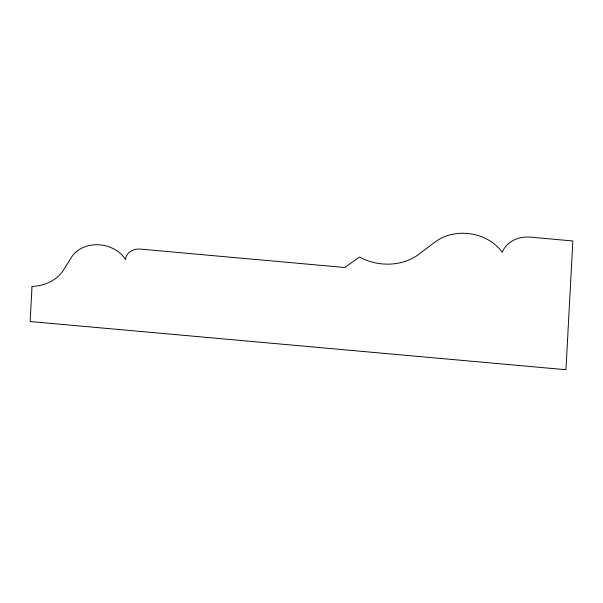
<?xml version="1.0" encoding="UTF-8"?>
<svg xmlns="http://www.w3.org/2000/svg" width="603" height="603" viewBox="0 0 603 603"><rect width="100%" height="100%" fill="white"/><g stroke="black" fill="none" stroke-linecap="round" stroke-linejoin="round"><path stroke-width="0.9" d="M32.027 286.41L30.15 321.527L565.953 369.722L572.85 240.966L530.55 237.16A28.356 23.396 9.6 0 0 502.307 252.265A43.68 36.037 9.6 0 0 435.162 241.946L418.806 254.3A49.476 40.823 9.6 0 1 359.471 257.059L344.743 267.491L140.288 249.099A14.178 11.698 9.6 0 0 125.56 259.539A30.723 25.349 9.6 0 0 98.161 244.78A30.723 25.349 9.6 0 0 71.32 257.436L63.707 269.722A40.522 33.429 9.6 0 1 32.027 286.41"/></g></svg>
